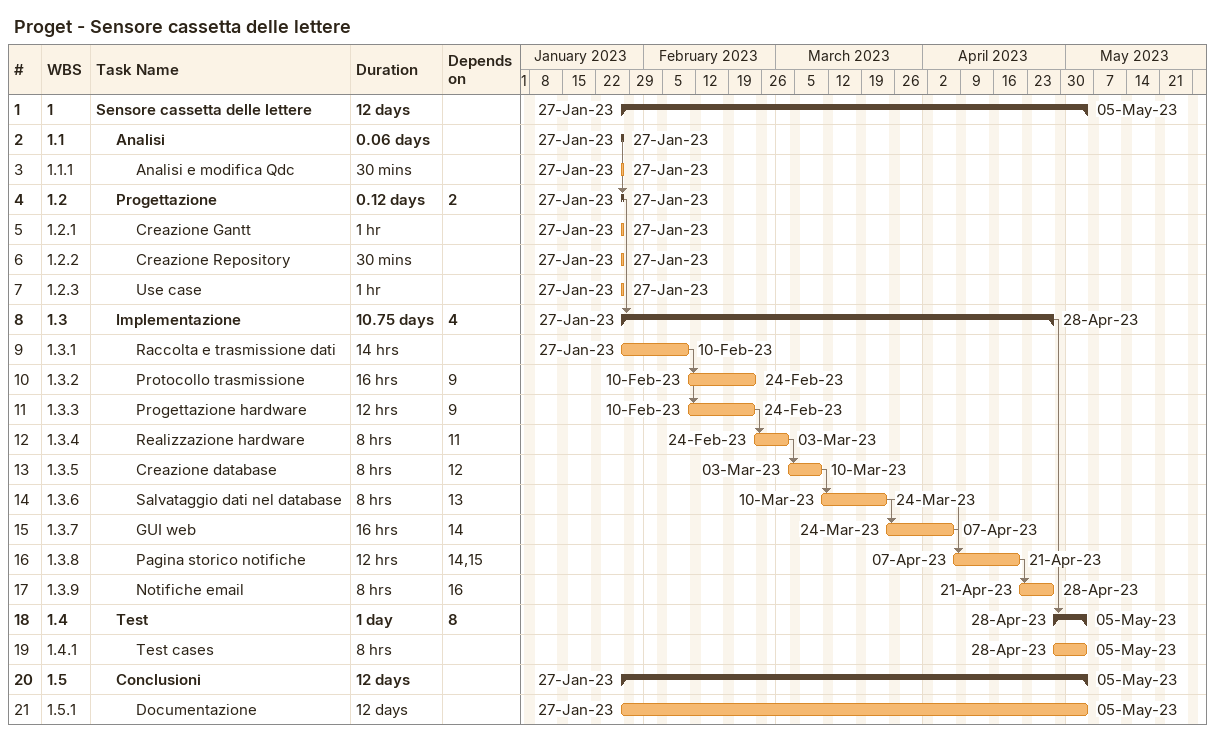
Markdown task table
Proget - Sensore cassetta delle lettere

| ID | WBS | Task | Duration | Start | Finish | Predecessors |
|---|---|---|---|---|---|---|
| 1 | 1 | **Sensore cassetta delle lettere** | 12d | 2023-01-27 | 2023-05-05 |  |
| 2 | 1.1 | **Analisi** | 0.06d | 2023-01-27 | 2023-01-27 |  |
| 3 | 1.1.1 | Analisi e modifica Qdc | 30min | 2023-01-27 | 2023-01-27 |  |
| 4 | 1.2 | **Progettazione** | 0.12d | 2023-01-27 | 2023-01-27 | 2 |
| 5 | 1.2.1 | Creazione Gantt | 1h | 2023-01-27 | 2023-01-27 |  |
| 6 | 1.2.2 | Creazione Repository | 30min | 2023-01-27 | 2023-01-27 |  |
| 7 | 1.2.3 | Use case | 1h | 2023-01-27 | 2023-01-27 |  |
| 8 | 1.3 | **Implementazione** | 10.75d | 2023-01-27 | 2023-04-28 | 4 |
| 9 | 1.3.1 | Raccolta e trasmissione dati | 14h | 2023-01-27 | 2023-02-10 |  |
| 10 | 1.3.2 | Protocollo trasmissione | 16h | 2023-02-10 | 2023-02-24 | 9 |
| 11 | 1.3.3 | Progettazione hardware | 12h | 2023-02-10 | 2023-02-24 | 9 |
| 12 | 1.3.4 | Realizzazione hardware | 8h | 2023-02-24 | 2023-03-03 | 11 |
| 13 | 1.3.5 | Creazione database | 8h | 2023-03-03 | 2023-03-10 | 12 |
| 14 | 1.3.6 | Salvataggio dati nel database | 8h | 2023-03-10 | 2023-03-24 | 13 |
| 15 | 1.3.7 | GUI web | 16h | 2023-03-24 | 2023-04-07 | 14 |
| 16 | 1.3.8 | Pagina storico notifiche | 12h | 2023-04-07 | 2023-04-21 | 14, 15 |
| 17 | 1.3.9 | Notifiche email | 8h | 2023-04-21 | 2023-04-28 | 16 |
| 18 | 1.4 | **Test** | 1d | 2023-04-28 | 2023-05-05 | 8 |
| 19 | 1.4.1 | Test cases | 8h | 2023-04-28 | 2023-05-05 |  |
| 20 | 1.5 | **Conclusioni** | 12d | 2023-01-27 | 2023-05-05 |  |
| 21 | 1.5.1 | Documentazione | 12d | 2023-01-27 | 2023-05-05 |  |
